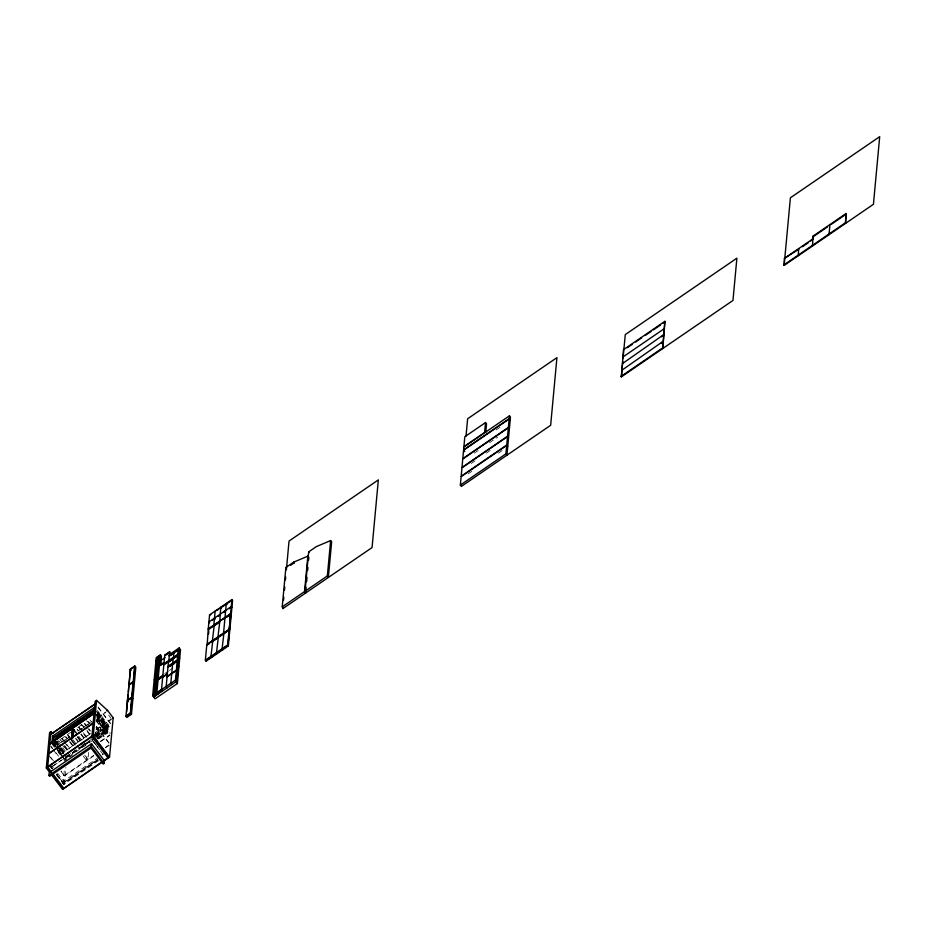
<?xml version="1.0" encoding="UTF-8"?>
<svg xmlns="http://www.w3.org/2000/svg" width="926" height="926" viewBox="0 0 926 926"><rect width="100%" height="100%" fill="white"/><g stroke="black" fill="none" stroke-linecap="round" stroke-linejoin="round"><path stroke-width="0.69" stroke-dasharray="4.63 3.47" d="M63.072 783.246L63.234 781.486L97.531 758.012M63.072 783.72L64.507 768.256M63.408 783.697L63.234 781.486M93.665 755.917L64.45 775.919L61.081 770.883M66.244 757.838L66.441 755.732M90.239 733.936L66.857 749.933L90.285 733.404M64.334 784.218L65.885 767.527M88.63 752.375L87.97 759.482L86.569 760.443L87.229 753.336M94.88 736.691L95.343 731.621M105.576 729.375L106.166 723.032L97.705 713.078M106.039 729.051L106.629 722.708M95.459 732.535L107.289 724.445L106.907 732.64M107.289 724.445L106.779 733.404L96.64 719.849M107.254 733.079L107.439 730.973M107.509 730.267L107.705 728.149M107.775 727.442L107.972 725.336M98.457 739.11L107.717 732.767L107.914 730.649L97.462 737.802M97.161 713.275L108.168 727.836L107.972 729.943L97.519 737.096M95.401 735.915L108.238 727.13L108.435 725.012L97.427 710.52M496.151 429.93L500.827 426.736M474.297 453.138L478.974 449.943M489.484 442.744L497.667 437.141M53.025 744.122L60.121 739.272M54.171 743.671L70.723 732.339M77.83 727.477L82.553 724.236M61.243 742.05L60.549 742.525L58.558 740.707M61.498 742.27L69.67 736.679M77.853 731.077L91.882 721.47M97.716 717.476L105.9 711.874M64.947 740.406L68.455 737.999M80.145 730.001L90.655 722.801M97.67 717.997L105.853 712.395M471.137 463.544L475.814 460.349M486.335 453.15L491.011 449.943M164.678 673.7L168.196 671.281M169.377 670.482L172.896 668.063M467.989 473.962L472.665 470.755M498.373 453.15L503.05 449.955M96.13 729.41L111.317 719.004M96.072 729.931L111.27 719.537M94.406 734.619L108.435 725.012M95.285 734.48L107.127 726.204M95.262 734.654L107.428 727.003L95.204 735.36M94.44 735.73L107.462 726.644M95.494 736.274L109.511 726.678M66.776 756.172L76.302 749.655M81.627 746.148L91.095 739.666M96.535 735.8L108.168 727.836M53.233 765.756L61.51 760.084M65.468 757.364L92.253 739.041M96.223 736.309L109.465 727.199M52.03 766.74L65.04 757.838M65.445 757.711L91.477 739.724M96.188 736.656L106.849 729.202M65.815 757.804L94.834 737.929M96.026 737.119L107.208 729.468M65.781 758.163L95.366 737.744M96.015 737.293L107.184 729.642M66.174 758.544L65.376 758.417L65.214 760.177L72.309 755.315M92.762 740.36L66.579 758.29L64.056 754.771M97.137 738.311L106.606 731.841M97.126 738.497L106.583 732.015M97.114 738.67L106.571 732.188M97.485 738.763L106.941 732.281M98.133 738.485L106.93 732.466M106.803 733.23L97.103 719.525M100.494 741.251L109.847 734.85M100.448 741.784L109.8 735.383M64.496 775.386L93.711 755.385M105.402 747.386L108.909 744.979M105.356 747.907L110.032 744.712M102.265 754.771L104.626 753.151M63.57 781.938L63.72 784.496L98.688 760.547M63.443 782.702L97.693 759.251M97.369 759.771L63.037 783.604L97.334 760.119M97.705 760.211L63.396 783.871L56.532 774.842M63.732 784.322L64.218 783.824L56.59 773.789M60.155 739.943L62.192 741.795M97.149 711.816L101.212 715.578M88.016 721.342L90.042 723.218M86.535 720.717L89.579 723.542M81.419 724.225L84.463 727.037M80.956 724.537L84 727.361M76.858 728.982L78.884 730.857L76.395 729.294M65.688 736.621L67.725 738.508M65.225 736.946L67.262 738.821M108.643 715.138L110.97 718.194M98.168 707.047L110.993 723.947M98.121 707.58L110.09 723.345M97.346 712.279L107.497 725.648M95.54 710.404L108.238 727.13M97.172 713.089L107.81 727.095L107.323 727.593L97.161 714.212M97.184 714.039L107.335 727.408M97.149 714.386L107.3 727.767M97.08 715.092L107.242 728.473M95.274 713.228L110.159 732.929M95.193 713.657L107.543 729.908L96.917 716.851M95.181 713.83L110.113 733.461M96.906 717.037L107.046 730.579M96.825 717.916L106.976 731.285M97.554 719.386L107.717 732.767M97.126 719.352L107.277 732.732L96.663 719.676M96.397 720.416L101.05 726.528L100.459 732.871L96.223 727.304M95.934 720.741L100.575 726.852L99.996 733.195L95.76 727.616M96.397 726.158L110.078 744.18M96.339 726.69L109.175 743.59M89.834 719.815L91.524 722.048M84.717 723.322L88.109 727.778M88.954 728.889L90.644 731.123M84.254 723.634L85.944 725.868M86.789 726.979L90.181 731.436M86.789 730.093L89.88 734.179M87.09 731.436L89.417 734.492M93.676 741.633L96.211 744.979M91.963 739.573L94.498 742.918M95.343 744.041L97.89 747.386M91.94 739.758L96.177 745.326M97.022 746.437L99.568 749.782M100.413 750.905L102.948 754.25M79.138 727.142L82.518 731.598M83.375 732.709L86.755 737.177M78.675 727.454L80.365 729.688M83.745 734.144L86.292 737.49M81.21 733.924L84.301 737.999M80.736 734.237L83.838 738.311M78.849 736.309L82.194 740.719M83.039 741.819L85.551 745.129M77.784 736.529L81.175 740.997M77.321 736.853L80.712 741.309M77.448 737.258L80.805 741.668M81.638 742.768L84.15 746.078M76.395 738.763L78.722 741.819M75.156 738.057L78.259 742.131M72.899 739.642L76.256 744.053M77.089 745.152L79.601 748.463M84.625 755.072L87.97 759.482M67.98 734.781L71.36 739.237M72.205 740.36L75.596 744.817M67.505 735.105L69.207 737.327M70.052 738.439L75.133 745.129M71.51 740.603L74.856 745.002M83.224 756.033L86.569 760.443M70.04 741.564L73.142 745.638M69.577 741.876L72.679 745.962M62.389 738.601L65.781 743.057M66.626 744.18L69.161 747.525M61.926 738.925L63.616 741.147M64.473 742.27L69.543 748.949M64.461 745.384L67.563 749.458M64.588 746.356L66.903 749.493L66.209 749.979L62.169 744.654M64.542 746.877L66.857 749.933M57.725 741.089L61.961 746.669M62.806 747.78L65.352 751.125M56.718 741.738L65.179 752.884M56.706 741.911L58.384 744.319M59.241 745.256L64.299 752.12M55.78 741.437L60.063 747.085M60.931 748.208L64.357 752.734M55.768 741.61L57.933 744.458M60.85 748.37L64.345 752.907M55.155 741.633L59.426 747.27M60.283 748.393L63.709 752.896M55.757 742.733L57.447 744.955M60.838 749.412L63.373 752.757M55.954 743.289L57.667 745.546M58.523 746.669L63.663 753.428M55.606 743.439L64.924 755.709M53.037 740.453L57.285 745.847M58.13 746.958L63.2 753.822M52.944 740.858L62.76 753.799M52.585 740.592L56.822 746.171M57.215 746.692L62.748 753.972M54.646 744.435L58.037 748.891M58.882 750.002L61.417 753.347M53.662 744.029L61.359 754.053M64.658 758.521L66.348 760.755M52.794 743.092L55.317 746.611M56.185 747.548L61.243 754.412M62.088 755.535L64.623 758.869M53.187 744.354L55.259 747.074M56.116 748.196L65.885 761.068M52.331 743.416L54.865 746.75M57.817 750.639L61.243 755.153M61.637 755.674L65.028 760.13M51.844 743.902L54.391 747.247M57.771 751.704L60.317 755.049M63.697 759.517L65.387 761.739M50.895 746.113L52.608 748.358M56.035 752.873L58.593 756.253M50.849 746.645L52.562 748.891M53.419 750.014L57.69 755.651M50.814 757.364L55.085 763.001M49.055 755.639L52.481 760.142M61.035 771.416L64.45 775.919M50.837 764.228L53.372 767.573M57.609 773.141L64.38 782.065L64.183 784.172L56.579 773.974M49.9 764.864L52.446 768.21M50.652 766.161L52.331 768.568M50.548 766.751L52.261 769.008M56.544 774.657L63.744 784.148M50.189 766.485L51.879 768.719"/><path stroke-width="1.39" d="M49.726 772.446L46.3 767.943L49.587 732.535L50.976 731.575L53.013 733.438M50.976 731.575L47.701 766.983L51.115 771.485M91.037 748.011L49.645 776.347L48.962 775.456L49.217 772.712L91.547 743.74L104.406 760.686L104.152 763.429L103.226 764.066L91.037 748.011L91.547 743.74L91.292 745.268M52.574 740.765L52.77 738.659M52.84 737.953L53.037 735.834M52.909 741.217L53.245 741.657M53.21 738.045L53.395 740.719M53.5 735.522L53.187 738.219M71.487 738.832L72.251 730.602L73.64 729.642L77.171 734.098M71.638 739.179L72.436 730.649M72.876 737.872L73.64 729.642M73.166 736.795L73.825 729.688M93.954 707.811L94.105 710.381M91.593 737.964L91.755 736.205M93.862 713.02L94.035 711.075M93.966 712.43L94.116 710.196M94.232 709.617L94.429 707.499M94.718 713.182L49.136 744.388L94.765 712.65L94.649 713.321L94.325 712.696M94.579 709.883L94.429 712.117L52.111 741.089L52.307 738.971L94.626 709.999M109.523 757.179L93.271 735.776L96.559 700.38L107.52 710.369L113.18 717.812L109.523 757.179L104.152 760.859M131.179 670.459L130.334 669.348L134.988 666.164L135.833 667.276L131.469 714.305L126.816 717.488L125.971 716.365L130.392 669.047L134.571 666.188L134.478 669.22M126.607 711.897L127.499 700.23L131.677 697.359L133.124 681.86L132.638 689.129M127.661 700.45L128.193 694.813M128.448 691.988L128.946 684.545M129.246 683.365L130.392 669.047M130.392 713.263L131.666 697.533L127.475 700.403M133.309 681.906L134.571 666.188M130.786 709.027L131.179 704.802M131.851 697.579L132.244 693.354M133.564 679.094L134.085 673.457M131.469 714.305L130.624 713.182L134.988 666.164M169.771 654.381L179.169 647.945L180.524 649.728L177.387 683.538L155.059 698.829L152.686 695.704L154.144 680.031L158.334 677.161M156.969 661.812L155.962 660.481L156.216 657.657L160.406 654.798L161.425 656.129L161.159 658.953L160.14 657.61L160.406 654.798M155.545 679.071L154.086 694.755L155.105 696.086M155.568 678.723L157.026 663.051M157.061 662.692L157.316 659.879M157.351 659.52L157.617 656.708M156.934 678.121L155.475 693.794L156.494 695.137M156.969 677.763L158.427 662.09M158.45 661.743L158.716 658.918M159.006 655.747L158.751 658.571L159.77 659.902M157.895 694.176L156.876 692.845L159.816 661.141L155.626 664L154.179 679.672L158.358 676.813M159.851 660.782L160.105 657.969L155.927 660.828L155.661 663.653L159.851 660.782L160.869 662.125L161.124 659.3L160.105 657.969M157.235 693.018L161.865 690.101L156.899 692.579L161.552 689.395M158.52 679.198L158.207 678.48L162.86 675.297L163.508 676.455M157.582 693.47L162.224 690.287M160.568 665.319L160.835 662.472L159.816 661.141M162.548 690.993L161.529 689.65L164.747 654.96L169.759 651.95L165.083 655.4L168.567 653.015M168.509 661.28L166.182 686.467L167.189 687.81M169.4 651.777L168.891 661.372M172.722 659.347L169.261 661.477M170.176 655.654L169.759 651.95M171.715 673.688L170.824 683.284L171.842 684.627M171.75 673.341L172.641 663.734M178.498 655.724L173.15 658.282L172.699 663.12L173.718 664.463M173.544 658.108L173.683 652.552L174.377 653.177M153.704 697.047L176.496 681.443L175.477 680.101L176.368 670.505L167.074 676.871M177.294 660.551L178.313 661.893L177.422 671.489L176.403 670.146L177.294 660.551L167.988 666.917M175.674 662.68L178 661.095L177.352 659.937L177.804 655.087L168.833 661.905M178.533 655.365L177.885 654.207L178.336 649.369L169.03 655.735M176.345 651.406L178.695 649.554L170.558 655.122M176.426 677.531L176.82 673.306L178.174 675.089M177.341 667.669L177.989 660.62M179.169 647.945L178.382 656.395L179.737 658.178M176.496 681.443L177.387 671.836L176.368 670.505M210.352 657.414L210.677 658.039L206.023 661.222L205.364 660.157L206.787 644.832L229.486 629.634L225.064 632.666M207.158 644.924L208.246 629.159L230.562 613.869L230.458 614.459M208.94 629.865L208.257 628.974L209.565 614.887L231.894 599.608L232.565 600.499L228.352 645.931L227.564 645.63M208.535 634.148L208.801 631.289M213.246 626.242L214.184 625.606L209.762 628.627M215.943 653.594L216.256 654.219L211.14 657.715L210.827 657.101M213.698 626.092L214.519 626.045L213.837 625.154L215.145 611.067L218.744 609.285M212.401 640.653L214.161 625.779M217.39 637.921L223.432 633.778L219.485 636.486M221.522 649.774L221.846 650.399L216.73 653.895L216.406 653.27M217.83 637.956L213.906 640.306M217.98 636.833L219.74 621.959M218.304 637.458L216.534 652.506L217.193 653.582M227.101 645.954L227.426 646.58L222.309 650.075L221.985 649.45M223.56 633.014L226.314 603.428L227.449 603.995L226.65 603.868M228.537 630.456L223.884 633.639M229.972 614.957L227.437 616.531M229.15 628.569L229.405 625.779M230.053 618.811L230.308 616.022M228.352 645.931L227.692 644.866L229.116 629.541M229.741 626.3L229.335 630.583L230.562 613.869M231.257 614.586L230.586 613.695L231.894 599.608M228.282 641.984L228.815 636.278M230.134 622.029L230.667 616.334M283.252 608.185L282.233 606.854L285.879 567.488L293.646 562.163L307.837 556.167L308.856 557.498L308.59 560.334M286.354 568.599L285.879 567.488M283.564 600.048L283.831 597.166M284.502 589.978L284.768 587.096M285.44 579.908L285.706 577.025M286.377 569.826L289.039 541.05L378.34 479.911L372.067 547.544L282.766 608.683M293.797 563.494L293.646 562.163M306.101 587.234L305.568 592.906L304.561 591.564L307.837 556.167M306.043 592.582L305.024 591.251L308.671 551.884L316.437 546.572L330.628 540.564L331.647 541.895L328.36 577.303L327.341 575.96L330.628 540.564M306.622 581.574L307.015 577.326M307.675 570.242L307.941 567.418M466.033 436.042L467.63 418.772L556.931 357.644L550.657 425.277L461.356 486.416L460.349 485.074L461.125 476.624L506.707 445.418L507.726 446.749L506.939 455.21L505.92 453.867L506.707 445.418M463.579 450.198L462.792 458.648L508.374 427.453L509.161 418.992L463.579 450.198L464.597 451.541M464.632 451.182L463.613 449.851L463.868 447.026L509.45 415.82L510.469 417.163L510.203 419.976L509.196 418.645L509.45 415.82M485.525 422.557L484.599 432.511L463.903 446.679L464.829 436.725L485.525 422.557L486.544 423.888L485.745 432.419M506.742 445.059L507.529 436.609L461.947 467.815L461.16 476.265L506.742 445.059L507.761 446.401L508.536 437.94L507.529 436.609M507.552 436.25L508.339 427.8L462.757 459.007L461.981 467.456L507.552 436.25L508.571 437.593L509.358 429.143L508.339 427.8M623.048 358.559L625.27 334.61L736.888 258.18L732.975 300.452L621.346 376.87L623.499 349.658L664.891 321.322L662.738 348.535L664.891 321.322M621.346 376.87L621.867 371.245M622.133 368.421L622.793 361.371M784.125 265.426L790.399 197.794L879.7 136.666L873.426 204.299L784.125 265.426L784.403 258.377L812.773 238.954L810.748 241.026M798.594 248.666L798.316 255.715M846.051 213.536L845.507 223.409L846.051 213.536L813.04 236.142L812.496 246.003M813.121 239.278L813.04 236.142M210.839 614.702L209.565 614.887M221.071 607.688L225.481 604.666M227.576 603.231L232.229 600.048M290.648 565.242L294.155 562.834M212.505 620.154L215.295 618.244M218.085 616.334L220.411 614.737M223.664 612.503L225.655 610.465M229.254 608.683L231.581 607.097M96.559 700.38L95.158 701.329L91.882 736.737L108.134 758.139M155.962 660.481L160.14 657.61M463.613 449.851L509.196 418.645M160.372 660.817L165.071 657.599M208.257 628.974L230.586 613.695M170.534 655.388L172.861 653.791M215.11 624.969L218.594 622.573M176.704 651.591L178.695 649.554M215.33 624.981L217.656 623.395M226.488 617.341L228.815 615.744M128.934 684.731L133.136 681.686M128.876 685.02L133.529 681.837L134.374 682.948M129.108 684.951L133.286 682.08M159.434 665.273L164.423 662.541M159.793 665.458L163.289 663.074M159.77 665.725L162.096 664.127M57.065 736.413L64.16 731.552M66.522 729.931L83.074 718.599M86.627 716.168L92.542 712.129M163.925 663.849L177.885 654.207M163.867 664.463L178.22 654.659M164.238 664.567L167.722 662.171M168.497 661.465L178.197 654.925M168.856 661.639L172.352 659.254M627.377 347.678L632.111 344.437M635.664 342.007L641.568 337.955M645.121 335.525L651.036 331.485M653.397 329.864L660.493 325.003M662.866 323.382L665.227 321.762M52.041 741.795L94.371 712.812M73.814 729.873L72.251 730.602M168.046 666.303L177.352 659.937M169.551 665.956L177.688 660.377M168.358 667.009L177.665 660.643M169.886 666.396L172.213 664.81M175.697 662.414L178.371 661.268L178.475 655.978M106.826 710.844L107.52 710.369M206.822 644.473L229.15 629.194M212.737 641.105L211.776 642.088L216.209 638.894M207.146 645.098L209.473 643.512M158.543 678.932L163.196 675.748M158.126 679.36L163.173 676.015M158.485 679.545L161.981 677.161M162.71 676.883L167.363 673.7M162.675 677.242L167.328 674.059M661.615 336.775L663.641 334.703L622.596 363.49M167.097 676.524L176.403 670.146M813.375 236.581L827.52 226.893M831.062 224.474L845.207 214.786M112.486 718.287L113.18 717.812M661.002 343.465L663.028 341.393L621.971 370.18M798.93 249.117L784.403 258.377M802.472 246.686L808.386 242.635M46.3 767.943L93.271 735.776M282.233 606.854L304.561 591.564M305.024 591.251L327.341 575.96M152.686 695.704L156.876 692.845M161.529 689.65L175.477 680.101M460.349 485.074L505.92 453.867M205.364 660.157L227.692 644.866M210.341 657.587L205.688 660.77L228.028 645.318L227.553 645.804M210.804 657.275L215.92 653.768M216.383 653.455L221.499 649.948M221.962 649.635L227.078 646.128M621.01 376.431L662.403 348.095M783.79 264.986L845.172 222.958M130.23 713.032L126.214 716.122M125.971 716.365L130.624 713.182M48.962 775.456L91.292 746.483L104.152 763.429M100.691 762.735L63.246 788.859L46.995 767.457L92.623 735.73L108.874 757.132L104.198 760.327M101.814 762.457L62.551 789.334L51.428 774.692M829.881 225.284L829.002 234.706M664.602 328.452L623.21 356.799M509.161 418.992L510.168 420.335L509.393 428.784L508.374 427.453M308.671 551.884L309.18 552.556M231.917 607.537L231.234 606.646L208.917 621.936L209.589 622.828M221.407 608.139L220.724 607.248L219.763 621.786M214.496 618.117L215.168 619.008M223.872 633.812L222.113 648.686L222.772 649.763M212.714 641.452L210.943 656.337L211.614 657.402M179.007 650.26L178.556 655.099M177.595 664.845L178.95 666.639M176.033 681.756L177.387 683.538M132.927 698.621L132.071 697.51L127.429 700.693L128.274 701.804M52.828 773.742L63.952 788.385M48.245 753.984L93.827 722.778L48.245 753.984M50.016 734.874L95.598 703.667L50.016 734.874M52.562 736.158L52.365 738.265L94.695 709.293L94.892 707.175L52.562 736.158"/></g></svg>
